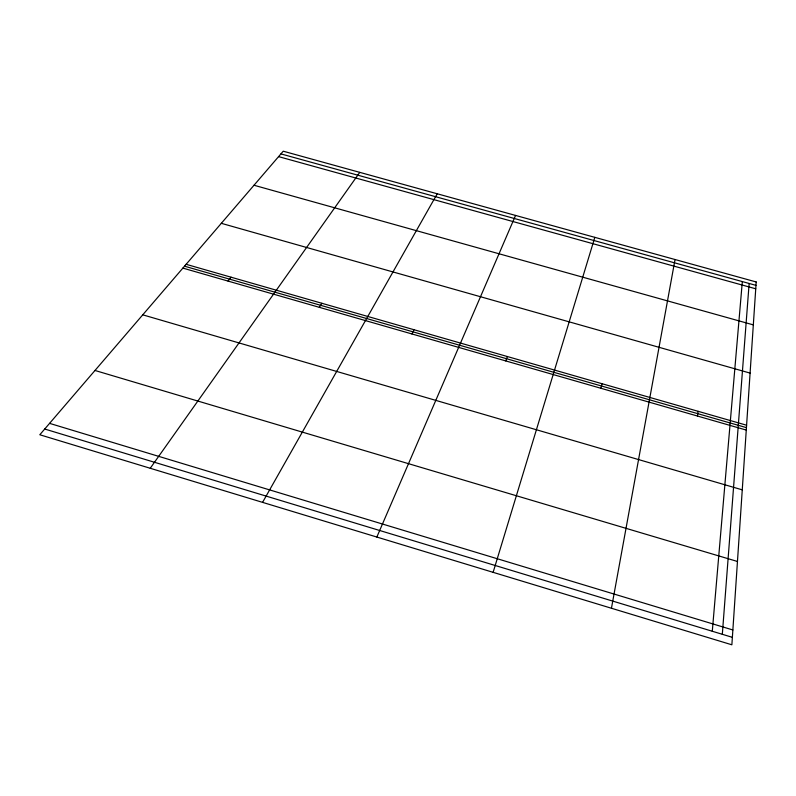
<?xml version="1.0" encoding="UTF-8"?>
<svg xmlns="http://www.w3.org/2000/svg" width="796" height="796" viewBox="0 0 796 796"><rect width="100%" height="100%" fill="white"/><g stroke="black" fill="none" stroke-linecap="round" stroke-linejoin="round"><path stroke-width="1.19" d="M722.32 634.293L749.145 283.475M712.291 631.248L742.32 281.585M697.475 416.039L698.072 411.293M611.447 608.253L675.038 259.526M600.93 388.289L602.045 383.722M493.122 572.344L594.831 237.347M505.749 360.926L507.36 356.528M376.846 537.051L515.559 215.437M411.89 333.942L413.99 329.723M262.571 502.366L437.223 193.776M319.335 307.326L321.902 303.286M150.235 468.277L359.782 172.364M228.054 281.087L231.079 277.207M280.918 153.897L755.971 285.366M278.58 156.623L755.742 288.789M254.004 185.249L753.324 324.887M221.318 223.318L750.091 373.095M186.135 264.302L746.588 425.223M184.513 266.192L746.429 427.641M182.881 268.103L746.27 430.069M142.763 314.828L742.26 489.848M94.993 370.468L737.454 561.469M49.581 423.363L732.867 629.974M44.725 429.024L732.37 637.337M756.2 281.963L731.872 644.8L39.8 434.755L283.237 151.2L756.2 281.963"/></g></svg>
